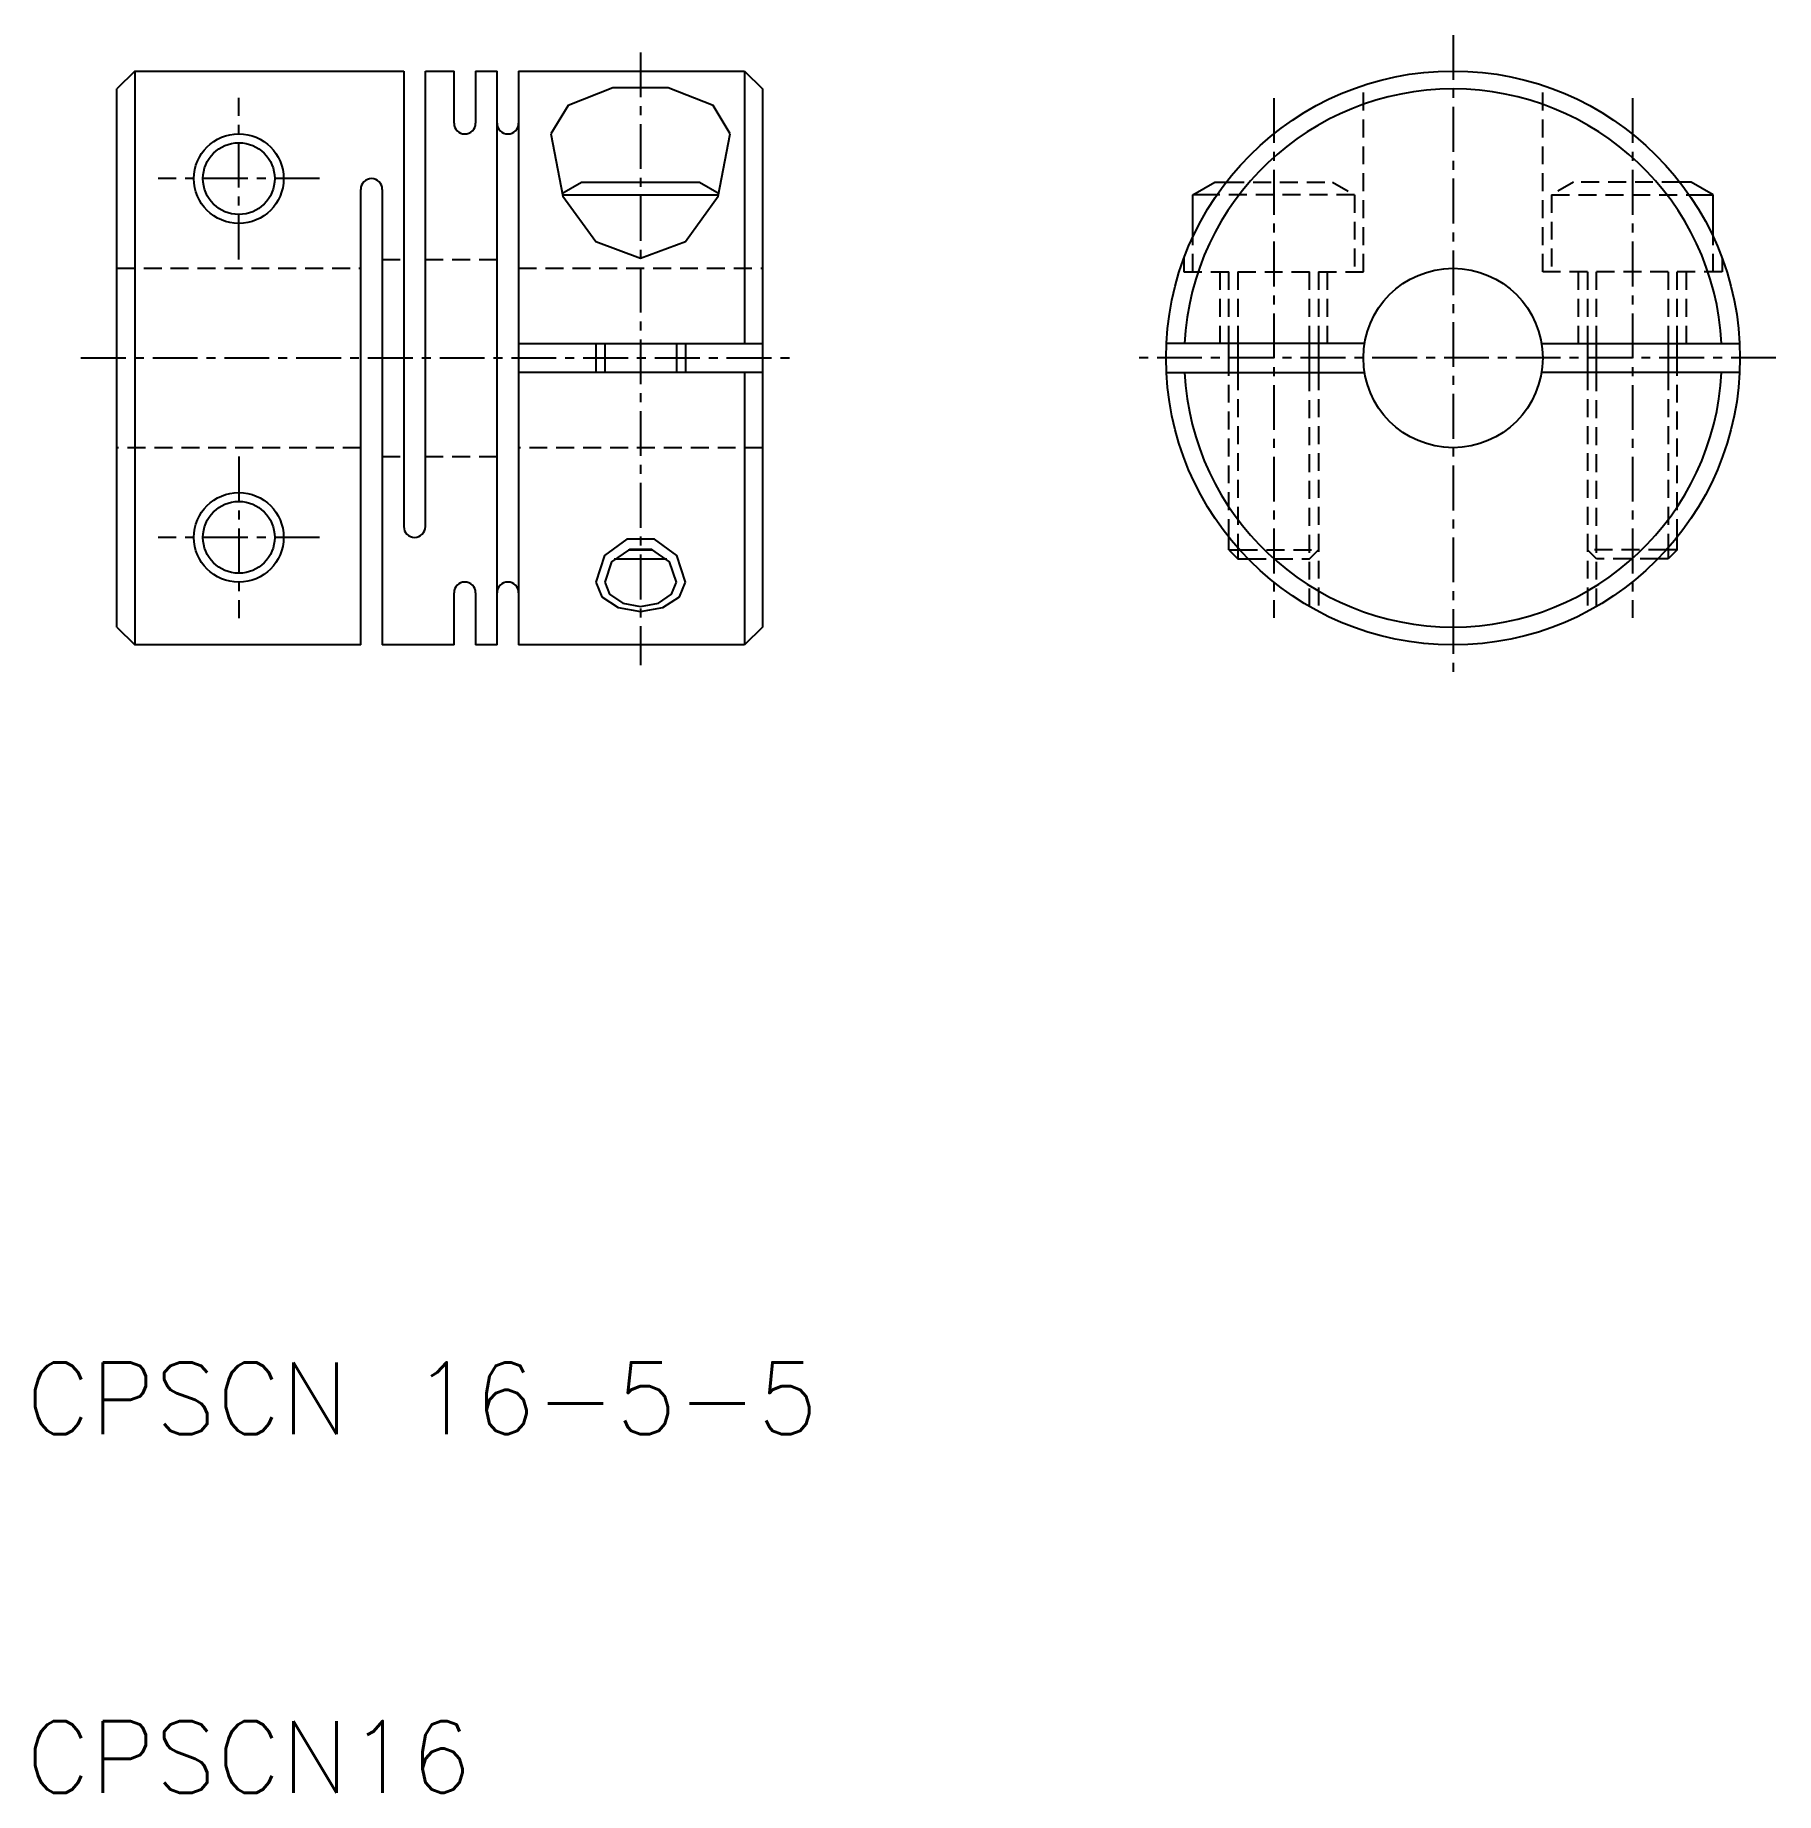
# Model space of a CAD drawing. Extents: x 47.7 to 96.2, y 10 to 59.
import ezdxf

# ---------------------------------------------------------------- set-up
doc = ezdxf.new("R2010")
doc.units = 0
doc.linetypes.add('CENTER', pattern=[2, 1.25, -0.25, 0.25, -0.25])
doc.linetypes.add('DASHED', pattern=[0.75, 0.5, -0.25])
doc.layers.get('0').update_dxf_attribs({"linetype": 'CONTINUOUS'})
doc.layers.add('CENTER', color=1, linetype='CENTER')
doc.styles.get("Standard").update_dxf_attribs({"font": 'txt.shx'})

msp = doc.modelspace()

# ---------------------------------------------------------------- linework, layer by layer
at = {"color": 7, "linetype": 'CONTINUOUS'}
for p, q in [((50.5, 58), (50, 57.5)), ((50.5, 58), (58, 58)), ((50.5, 58), (50.5, 42)), ((58, 58), (58, 45.3)), ((58.6, 45.3), (58.6, 58)), ((58.6, 58), (59.4, 58)), ((59.4, 56.544998), (59.4, 58)), ((60, 58), (60, 56.544998)), ((60, 58), (60.6, 58)), ((60.6, 42), (60.6, 58)), ((61.2, 58), (61.2, 42)), ((61.2, 58), (67.5, 58)), ((67.5, 58), (67.5, 50.4)), ((67.5, 58), (68, 57.5)), ((50, 42.5), (50, 57.5)), ((68, 57.5), (68, 42.5)), ((59.7, 56.244998), (59.7, 56.244998)), ((59.7, 56.244998), (59.7, 56.244998)), ((60.9, 56.244998), (60.9, 56.244998)), ((60.9, 56.244998), (60.9, 56.244998)), ((57.1, 55), (57.1, 55)), ((57.1, 55), (57.1, 55)), ((62.407364, 54.582309), (62.957621, 54.9)), ((62.957621, 54.9), (66.245185, 54.9)), ((66.245185, 54.9), (66.793158, 54.583628)), ((80, 54.55), (80.606218, 54.9)), ((80.606218, 54.9), (80.926235, 54.9)), ((93.893782, 54.9), (93.573765, 54.9)), ((94.5, 54.55), (93.893782, 54.9)), ((56.8, 42), (56.8, 54.7)), ((57.4, 54.7), (57.4, 42)), ((62.420309, 54.55), (66.779692, 54.55)), ((80, 53.381937), (80, 54.55)), ((80.669916, 54.55), (80, 54.55)), ((93.830084, 54.55), (94.5, 54.55)), ((94.5, 53.381937), (94.5, 54.55)), ((61.2, 50.4), (68, 50.4)), ((63.35, 50.4), (63.35, 49.6)), ((65.85, 50.4), (65.85, 49.6)), ((84.782207, 50.4), (79.260006, 50.4)), ((81, 49.6), (81, 50.4)), ((83.5, 50.4), (83.5, 49.6)), ((89.717792, 50.4), (95.239994, 50.4)), ((91, 50.4), (91, 49.6)), ((93.5, 49.6), (93.5, 50.4)), ((68, 49.6), (61.2, 49.6)), ((67.5, 49.6), (67.5, 42)), ((79.260006, 49.6), (84.782207, 49.6)), ((95.239994, 49.6), (89.717792, 49.6)), ((58.3, 45), (58.3, 45)), ((64.257081, 44.65), (64.945824, 44.65)), ((81, 44.65), (81, 45.006254)), ((81, 44.65), (81.25, 44.4)), ((81, 44.65), (81.302101, 44.65)), ((83.25, 44.4), (83.5, 44.65)), ((91.25, 44.4), (91, 44.65)), ((93.5, 44.65), (93.197899, 44.65)), ((93.5, 44.65), (93.25, 44.4)), ((93.5, 44.65), (93.5, 45.006254)), ((63.866039, 44.4), (65.336865, 44.4)), ((81.25, 44.4), (81.536857, 44.4)), ((93.25, 44.4), (92.963143, 44.4)), ((59.7, 43.755002), (59.7, 43.755002)), ((60.9, 43.755002), (60.9, 43.755002)), ((60.9, 43.755002), (60.9, 43.755002)), ((59.4, 42), (59.4, 43.455002)), ((60, 43.455002), (60, 42)), ((50, 42.5), (50.5, 42)), ((68, 42.5), (67.5, 42)), ((56.8, 42), (50.5, 42)), ((53.65, 42), (53.6501, 42)), ((55.225, 42), (55.225, 42.0001)), ((59.4, 42), (57.4, 42)), ((60.6, 42), (60, 42)), ((67.5, 42), (61.2, 42))]:
    msp.add_line(p, q, dxfattribs=at)
at = {"color": 3, "linetype": 'DASHED'}
for p, q in [((84.75, 52.4), (84.75, 57.599342)), ((89.75, 52.4), (89.75, 57.599342)), ((80.926235, 54.9), (83.893782, 54.9)), ((83.893782, 54.9), (84.5, 54.55)), ((90.606218, 54.9), (90, 54.55)), ((93.573765, 54.9), (90.606218, 54.9)), ((84.5, 54.55), (80.669916, 54.55)), ((84.5, 54.55), (84.5, 52.4)), ((90, 54.55), (90, 52.4)), ((90, 54.55), (93.830084, 54.55)), ((80, 52.4), (80, 53.381937)), ((94.5, 52.4), (94.5, 53.381937)), ((50, 52.5), (56.8, 52.5)), ((57.4, 52.75), (58, 52.75)), ((58.6, 52.75), (60.6, 52.75)), ((61.2, 52.5), (68, 52.5)), ((79.75, 52.783882), (79.75, 52.4)), ((94.75, 52.783882), (94.75, 52.4)), ((79.75, 52.4), (84.75, 52.4)), ((80.75, 52.4), (80.75, 50.4)), ((81, 50.4), (81, 52.4)), ((81.25, 52.4), (81.25, 50.4)), ((83.25, 50.4), (83.25, 52.4)), ((83.5, 52.4), (83.5, 50.4)), ((83.75, 50.4), (83.75, 52.4)), ((94.75, 52.4), (89.75, 52.4)), ((90.75, 50.4), (90.75, 52.4)), ((91, 52.4), (91, 50.4)), ((91.25, 50.4), (91.25, 52.4)), ((93.25, 52.4), (93.25, 50.4)), ((93.5, 50.4), (93.5, 52.4)), ((93.75, 52.4), (93.75, 50.4)), ((81, 45.006254), (81, 49.6)), ((81.25, 49.6), (81.25, 44.708497)), ((83.25, 43.071797), (83.25, 49.6)), ((83.5, 49.6), (83.5, 42.933353)), ((91, 49.6), (91, 42.933353)), ((91.25, 43.071797), (91.25, 49.6)), ((93.25, 49.6), (93.25, 44.708497)), ((93.5, 45.006254), (93.5, 49.6)), ((56.8, 47.5), (50, 47.5)), ((57.4, 47.25), (58, 47.25)), ((58.6, 47.25), (60.6, 47.25)), ((68, 47.5), (61.2, 47.5)), ((81.302101, 44.65), (83.5, 44.65)), ((93.197899, 44.65), (91, 44.65)), ((81.536857, 44.4), (83.25, 44.4)), ((92.963143, 44.4), (91.25, 44.4))]:
    msp.add_line(p, q, dxfattribs=at)
at = {"color": 3, "linetype": 'CONTINUOUS'}
for p, q in [((63.6, 50.4), (63.6, 49.6)), ((65.6, 50.4), (65.6, 49.6)), ((81.25, 50.4), (81.25, 49.6)), ((83.25, 49.6), (83.25, 50.4)), ((91.25, 49.6), (91.25, 50.4)), ((93.25, 50.4), (93.25, 49.6)), ((81.25, 44.708497), (81.25, 44.4)), ((93.25, 44.708497), (93.25, 44.4))]:
    msp.add_line(p, q, dxfattribs=at)
at = {"color": 7, "linetype": 'CONTINUOUS', "flags": 128}
for points in [[(67.1, 56.244998), (66.622543, 57.041062), (65.372543, 57.533057), (63.827458, 57.533057), (62.577458, 57.041062), (62.1, 56.244998)], [(62.100001, 56.244998), (62.434937, 54.51444), (63.350001, 53.247583), (64.6, 52.783881), (65.85, 53.247583), (66.765063, 54.51444), (67.1, 56.244998)], [(65.6, 43.755002), (65.409294, 44.315453), (64.910021, 44.66183), (64.292884, 44.66183), (63.793611, 44.315453), (63.602905, 43.755002)], [(63.602905, 43.755002), (63.736685, 43.4134), (64.102179, 43.163329), (64.601452, 43.071797), (65.100726, 43.163329), (65.46622, 43.4134), (65.6, 43.755002)]]:
    msp.add_lwpolyline(points, dxfattribs=at)
at = {"color": 3, "linetype": 'CONTINUOUS', "flags": 128}
for points in [[(65.85, 43.755002), (65.611549, 44.49047), (64.987275, 44.945014), (64.21563, 44.945014), (63.591356, 44.49047), (63.352905, 43.755002)], [(63.35, 43.755002), (63.517469, 43.344177), (63.975, 43.043433), (64.6, 42.933352), (65.225, 43.043433), (65.682532, 43.344177), (65.85, 43.755002)]]:
    msp.add_lwpolyline(points, dxfattribs=at)
at = {"color": 7, "linetype": 'CONTINUOUS'}
for centre, radius in [((87.25, 50), 8), ((53.4, 55), 1), ((87.25, 50), 2.5), ((53.4, 45), 1)]:
    msp.add_circle(centre, radius, dxfattribs=at)
at = {"color": 3, "linetype": 'CONTINUOUS'}
for centre in [(53.4, 55), (53.4, 45)]:
    msp.add_circle(centre, 1.25, dxfattribs=at)
at = {"color": 7, "linetype": 'CONTINUOUS'}
for centre, radius, start, end in [((87.25, 50), 7.5, 3.057225, 176.942775), ((59.7, 56.544998), 0.3, 180, 270), ((59.7, 56.544998), 0.3, 270, 0), ((60.9, 56.544998), 0.3, 180, 270), ((60.9, 56.544998), 0.3, 270, 0), ((57.1, 54.7), 0.3, 90, 180), ((57.1, 54.7), 0.3, 0, 90), ((87.25, 50), 7.5, 183.057225, 356.942775), ((58.3, 45.3), 0.3, 180, 270), ((58.3, 45.3), 0.3, 270, 0), ((59.7, 43.455002), 0.3, 90, 180), ((59.7, 43.455002), 0.3, 0, 90), ((60.9, 43.455002), 0.3, 90, 180), ((60.9, 43.455002), 0.3, 0, 90)]:
    msp.add_arc(centre, radius, start, end, dxfattribs=at)
at = {"layer": 'CENTER', "color": 1, "linetype": 'CENTER'}
for p, q in [((87.25, 59), (87.25, 41)), ((64.6, 58.519831), (64.6, 41.439558)), ((53.4, 52.75), (53.4, 57.25)), ((82.25, 57.244998), (82.25, 42.755002)), ((92.25, 57.244998), (92.25, 42.755002)), ((55.65, 55), (51.15, 55)), ((49, 50), (69, 50)), ((96.25, 50), (78.25, 50)), ((53.4, 47.25), (53.4, 42.75)), ((55.65, 45), (51.15, 45))]:
    msp.add_line(p, q, dxfattribs=at)

# ---------------------------------------------------------------- texts
at = {"color": 7, "linetype": 'CONTINUOUS'}
for s, p in [('CPSCN 16-5-5', (47.46495, 20)), ('CPSCN16', (47.46495, 10))]:
    msp.add_text(s, height=2, dxfattribs=at).set_placement(p)

doc.saveas('drawing.dxf')
